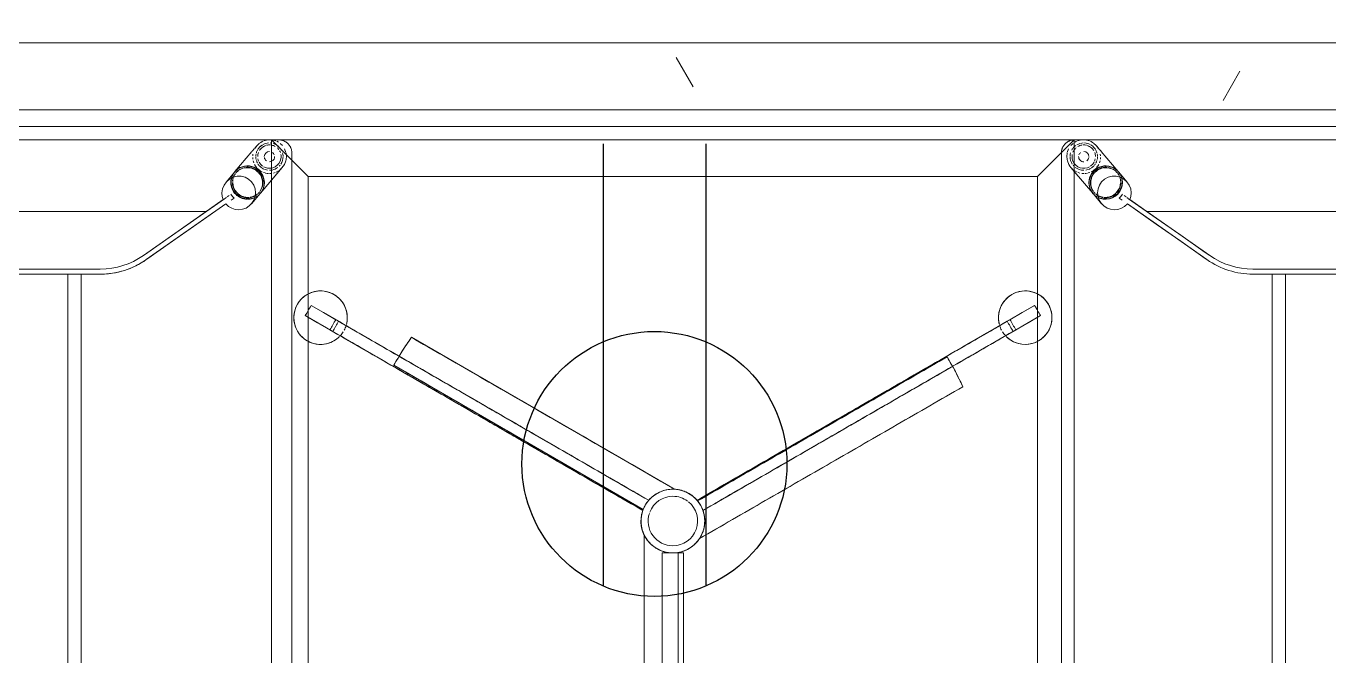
# Model space of a CAD drawing. Header units: inches. Extents: x -2349 to 1043, y -456 to 2193.
# Drawn here: x 674.63 to 723.31, y -72.46 to -48.91 of the extents above; entities that cross this region are included whole.
import ezdxf

# ---------------------------------------------------------------- set-up
doc = ezdxf.new("R2010")
doc.units = ezdxf.units.IN
doc.header["$MEASUREMENT"] = 0
for name, color, linetype, lineweight in [('A-ANNO-NOTE', 131, 'Continuous', 30), ('A-WALL', 113, 'Continuous', 13), ('A-WALL-PATT', 111, 'Continuous', 13), ('I-FURN', 30, 'Continuous', 9), ('I-WALL', 2, 'Continuous', 13)]:
    doc.layers.add(name, color=color, linetype=linetype, lineweight=lineweight)
pattern_1 = [(0, (0, 0), (30.72, 7.68), [1.267, -21.773, 1.267, -21.773, -122.88]), (0, (0, 0), (30.72, 7.68), [-46.08, 1.267, -44.813, 1.267, -21.773, -53.76]), (0, (0, 0), (30.72, 7.68), [-115.2, 1.267, -14.093, 1.267, -37.133]), (120, (11.52, 3.84), (-22.011075, 22.7643), [1.267, -21.773, 1.267, -21.773, -122.88]), (120, (11.52, 3.84), (-22.011075, 22.7643), [-46.08, 1.267, -44.813, 1.267, -21.773, -53.76]), (120, (11.52, 3.84), (-22.011075, 22.7643), [-115.2, 1.267, -14.093, 1.267, -37.133]), (240, (15.36, 19.2), (-8.708925, -30.4443), [1.267, -21.773, 1.267, -21.773, -122.88]), (240, (15.36, 19.2), (-8.708925, -30.4443), [-46.08, 1.267, -44.813, 1.267, -21.773, -53.76]), (240, (15.36, 19.2), (-8.708925, -30.4443), [-115.2, 1.267, -14.093, 1.267, -37.133])]

# ---------------------------------------------------------------- blocks, each defined once
blk = doc.blocks.new('HighTower_Tombolo_2SeatSofa - HT3620-V63-7TH FLOOR POWER _ SIGNAL')
at = {"layer": 'I-FURN'}
for p, q in [((-26, 4.748), (-26, -13.252)), ((-23.317, 4.81), (-23.317, -10.552)), ((-23.317, -10.552), (-23.317, 4.81)), ((-21.166, 4.81), (-21.166, -6.592)), ((-21.166, -6.592), (-21.166, 4.81)), ((-20.978, -6.592), (-20.978, 4.81)), ((-20.978, -5.379), (-20.978, 3.875)), ((-20.978, -5.879), (-20.978, -5.379)), ((-20.978, -5.879), (-20.978, -5.379)), ((-20.978, -5.379), (-20.978, -5.879)), ((-20.978, -5.379), (-0.5, -5.379)), ((-20.978, -5.379), (-0.5, -5.379)), ((-20.978, -6.592), (-20.978, -5.879)), ((-0.5, -5.879), (-20.978, -5.879)), ((-20.978, -5.879), (-0.5, -5.879)), ((-23.317, -10.552), (-21.674, -8.205)), ((-21.674, -8.205), (-21.791, -8.372)), ((-23.603, -11.286), (-21.521, -8.313)), ((-21.562, -8.372), (-21.521, -8.313)), ((-23.073, -10.203), (-23.798, -11.238)), ((-23.603, -11.286), (-22.845, -10.203)), ((-23.317, -10.552), (-23.763, -11.188)), ((-23.763, -11.188), (-23.798, -11.238)), ((-24.812, -11.626), (-25.559, -12.259)), ((-24.418, -11.292), (-24.798, -11.615)), ((-24.762, -11.658), (-24.775, -11.67)), ((-23.863, -11.331), (-23.916, -11.406)), ((-23.863, -11.331), (-23.915, -11.406)), ((-23.806, -11.249), (-23.847, -11.308)), ((-23.806, -11.25), (-23.847, -11.308)), ((-23.816, -11.591), (-23.741, -11.484)), ((-23.816, -11.591), (-23.741, -11.484)), ((-25.944, -12.668), (-25.889, -12.568)), ((-25.874, -12.547), (-25.788, -12.453)), ((-25.788, -12.453), (-25.773, -12.441)), ((-25.681, -12.362), (-25.773, -12.441)), ((-25.771, -12.439), (-25.682, -12.376)), ((-25.569, -12.267), (-25.676, -12.358)), ((-25.459, -12.296), (-25.394, -12.289)), ((-25.336, -12.289), (-25.279, -12.294)), ((-25.219, -12.304), (-25.135, -12.33)), ((-25.076, -12.356), (-25.018, -12.39)), ((-25.008, -12.396), (-24.951, -12.44)), ((-24.925, -12.465), (-24.852, -12.551)), ((-24.85, -12.552), (-24.799, -12.641)), ((-24.816, -13.267), (-24.004, -12.58)), ((-24.041, -12.536), (-24.027, -12.525)), ((-23.991, -12.568), (-23.61, -12.246)), ((-25.996, -13.003), (-25.996, -12.851)), ((-25.989, -12.808), (-25.959, -12.703)), ((-25.959, -13.149), (-25.989, -13.046)), ((-24.78, -12.685), (-24.759, -12.749)), ((-24.757, -13.059), (-24.777, -13.124)), ((-24.739, -12.915), (-24.743, -12.984)), ((-26, -13.252), (-26, -13.272)), ((-25.907, -13.254), (-25.944, -13.185)), ((-25.788, -13.395), (-25.866, -13.313)), ((-25.528, -13.529), (-25.663, -13.479)), ((-25.37, -13.546), (-25.5, -13.535)), ((-25.275, -13.538), (-25.37, -13.546)), ((-24.966, -13.394), (-25.01, -13.429)), ((-24.966, -13.394), (-24.816, -13.267)), ((-24.951, -13.382), (-24.966, -13.394)), ((-24.889, -13.318), (-24.951, -13.382)), ((-24.793, -13.163), (-24.841, -13.252)), ((-25.5, -13.752), (-0.5, -13.752))]:
    blk.add_line(p, q, dxfattribs=at)
at = {"layer": 'I-FURN', "flags": 128}
for points in [[(-21.791, -8.372), (-22.434, -9.29), (-23.073, -10.203)], [(-22.845, -10.203), (-22.205, -9.29), (-21.562, -8.372)], [(-24.014, -11.14), (-24.165, -11.161), (-24.307, -11.217), (-24.432, -11.305), (-24.533, -11.42), (-24.604, -11.555), (-24.64, -11.703), (-24.64, -11.855), (-24.604, -12.001), (-24.533, -12.134), (-24.432, -12.246), (-24.307, -12.331), (-24.165, -12.382), (-24.014, -12.398)], [(-23.763, -11.188), (-23.886, -11.151), (-24.014, -11.14)], [(-24.014, -12.398), (-23.876, -12.381), (-23.744, -12.334), (-23.626, -12.259), (-23.526, -12.161), (-23.45, -12.043), (-23.402, -11.912), (-23.383, -11.775), (-23.396, -11.637), (-23.438, -11.505), (-23.508, -11.386), (-23.603, -11.286)], [(-23.962, -11.472), (-23.886, -11.529), (-23.82, -11.597)], [(-24.754, -12.771), (-24.743, -12.832), (-24.74, -12.876)], [(-26, -13.272), (-25.998, -13.292), (-25.996, -13.312), (-25.994, -13.332), (-25.99, -13.352), (-25.986, -13.371), (-25.981, -13.391), (-25.975, -13.41), (-25.968, -13.429), (-25.961, -13.447), (-25.952, -13.465), (-25.943, -13.483), (-25.934, -13.501), (-25.924, -13.518), (-25.913, -13.535), (-25.901, -13.551), (-25.889, -13.567), (-25.876, -13.582), (-25.862, -13.597), (-25.848, -13.611), (-25.834, -13.625), (-25.819, -13.638), (-25.803, -13.65), (-25.787, -13.662), (-25.77, -13.673), (-25.753, -13.684), (-25.736, -13.693), (-25.718, -13.702), (-25.7, -13.711), (-25.681, -13.718), (-25.662, -13.725), (-25.643, -13.731), (-25.624, -13.737), (-25.605, -13.741), (-25.585, -13.745), (-25.565, -13.748), (-25.545, -13.75), (-25.525, -13.752), (-25.505, -13.752), (-25.5, -13.752)], [(-25.013, -13.431), (-25.076, -13.47), (-25.219, -13.526), (-25.268, -13.537)]]:
    blk.add_lwpolyline(points, dxfattribs=at)
at = {"layer": 'I-FURN'}
for centre, radius, start, end in [((-23.978, -6.592), 2.812, 325, 0), ((-23.978, -6.592), 2.812, 325, 360), ((-23.978, -6.592), 3, 325, 360), ((-23.978, -6.592), 3, 325, 360), ((-25.37, -12.914), 0.511, 128.6473, 149.2594), ((-25.37, -12.914), 0.511, 128.6473, 149.2594), ((-25.37, -12.914), 0.437, 139.1346, 150), ((-25.37, -12.914), 0.437, 121.2766, 138.58), ((-25.37, -12.914), 0.511, 114.6262, 128.1211), ((-25.37, -12.914), 0.511, 114.6262, 128.1211), ((-25.37, -12.914), 0.511, 106.2446, 113.661), ((-25.37, -12.914), 0.511, 106.2446, 113.661), ((-25.37, -12.914), 0.437, 90, 110.7015), ((-25.37, -12.914), 0.511, 90, 102.2827), ((-25.37, -12.914), 0.511, 90, 102.2827), ((-25.37, -12.914), 0.511, 78.2162, 88.3128), ((-25.37, -12.914), 0.511, 78.2162, 88.3128), ((-25.37, -12.914), 0.437, 67.4193, 78.8401), ((-25.37, -12.914), 0.511, 62.3118, 73.4372), ((-25.37, -12.914), 0.511, 62.3118, 73.4372), ((-25.37, -12.914), 0.437, 35.7087, 61.5568), ((-25.37, -12.914), 0.511, 46.662, 58.581), ((-25.37, -12.914), 0.511, 46.662, 58.581), ((-25.37, -12.914), 0.511, 34.5235, 45), ((-25.37, -12.914), 0.511, 34.5235, 45), ((-25.37, -12.914), 0.511, 21.5585, 32.1803), ((-25.37, -12.914), 0.511, 21.5585, 32.1803), ((-25.37, -12.914), 0.511, 152.2465, 176.3679), ((-25.37, -12.914), 0.511, 152.2465, 176.3679), ((-25.37, -12.914), 0.511, 182.6641, 194.2979), ((-25.37, -12.914), 0.511, 182.6641, 194.2979), ((-25.37, -12.914), 0.511, 196.0727, 209.745), ((-25.37, -12.914), 0.511, 196.0727, 209.745), ((-25.37, -12.914), 0.437, 165.702, 184.5488), ((-25.37, -12.914), 0.437, 188.9324, 210), ((-25.37, -12.914), 0.437, 150, 160.5537), ((-25.37, -12.914), 0.193, 90, 179.504), ((-25.37, -12.914), 0.193, 90, 179.504), ((-25.37, -12.914), 0.193, 217.8855, 248.3404), ((-25.37, -12.914), 0.193, 217.8855, 248.3404), ((-25.37, -12.914), 0.193, 270, 0), ((-25.37, -12.914), 0.193, 270, 0), ((-25.37, -12.914), 0.193, 36.5863, 80.7202), ((-25.37, -12.914), 0.193, 36.5863, 80.7202), ((-25.37, -12.914), 0.437, 292.9089, 30), ((-25.37, -12.914), 0.511, 321.7483, 0), ((-25.37, -12.914), 0.511, 321.7483, 0), ((-25.37, -12.914), 0.511, 8.099, 18.1111), ((-25.37, -12.914), 0.511, 8.099, 18.1111), ((-25.37, -12.914), 0.511, 214.981, 222.1316), ((-25.37, -12.914), 0.511, 214.981, 222.1316), ((-25.37, -12.914), 0.511, 225, 230.6108), ((-25.37, -12.914), 0.511, 225, 230.6108), ((-25.37, -12.914), 0.437, 221.42, 234.3222), ((-25.37, -12.914), 0.511, 233.0314, 241.7672), ((-25.37, -12.914), 0.511, 233.0314, 241.7672), ((-25.37, -12.914), 0.437, 239.3906, 247.0911), ((-25.37, -12.914), 0.511, 253.7554, 266.029), ((-25.37, -12.914), 0.511, 253.7554, 266.029), ((-25.37, -12.914), 0.437, 260.1687, 270), ((-25.37, -12.914), 0.511, 270, 303.1414), ((-25.37, -12.914), 0.511, 270, 303.1414), ((-25.37, -12.914), 0.437, 270, 279.8313), ((-25.37, -12.914), 0.437, 281.2053, 292.9089), ((-25.37, -12.914), 0.511, 308.7494, 315), ((-25.37, -12.914), 0.511, 308.7494, 315)]:
    blk.add_arc(centre, radius, start, end, dxfattribs=at)
for centre, major_axis, start_param, end_param in [((-24.408, -12.103), (-0.404, 0.477), 0.090235, 2.44643), ((-24.394, -12.092), (-0.404, 0.477), 0.090235, 2.44643), ((-24.408, -12.103), (-0.404, 0.477), 0, 0.090235), ((-24.394, -12.092), (-0.367, 0.433), 0, 0.207906), ((-24.394, -12.092), (-0.404, 0.477), 0, 0.090235), ((-24.408, -12.103), (-0.367, 0.433), 0, 0.090235), ((-24.408, -12.103), (-0.404, 0.477), 6.091394, 6.257788), ((-24.394, -12.092), (-0.404, 0.477), 6.096499, 6.256052), ((-24.408, -12.103), (-0.367, 0.433), 6.113818, 6.211479), ((-24.394, -12.092), (-0.367, 0.433), 6.119663, 6.223064), ((-24.408, -12.103), (-0.404, 0.477), 5.690751, 6.026227), ((-24.408, -12.103), (-0.367, 0.433), 5.974583, 6.075406), ((-24.394, -12.092), (-0.367, 0.433), 6.000775, 6.087056), ((-24.394, -12.092), (-0.404, 0.477), 5.719363, 6.034483), ((-24.394, -12.092), (-0.367, 0.433), 5.675654, 5.918363), ((-24.408, -12.103), (-0.367, 0.433), 5.641549, 5.828369), ((-24.394, -12.092), (-0.404, 0.477), 5.588023, 5.700731), ((-24.408, -12.103), (-0.404, 0.477), 5.588023, 5.670686), ((-24.408, -12.103), (-0.404, 0.477), 3.833549, 5.588023), ((-24.394, -12.092), (-0.404, 0.477), 4.051019, 5.588023), ((-24.394, -12.092), (-0.367, 0.433), 4.869388, 5.588023), ((-24.408, -12.103), (-0.367, 0.433), 4.802624, 5.560779), ((-24.408, -12.103), (-0.367, 0.433), 0.773658, 1.014484), ((-24.394, -12.092), (-0.367, 0.433), 0.264324, 1.010535), ((-24.408, -12.103), (-0.367, 0.433), 0.517918, 0.687167), ((-24.408, -12.103), (-0.367, 0.433), 0.270242, 0.434154), ((-24.408, -12.103), (-0.367, 0.433), 0.090235, 0.222842), ((-24.408, -12.103), (-0.367, 0.433), 4.039949, 4.799428), ((-24.394, -12.092), (-0.367, 0.433), 3.880006, 4.742771), ((-24.408, -12.103), (-0.367, 0.433), 3.919401, 4.017226), ((-24.394, -12.092), (-0.404, 0.477), 3.797749, 4.017226), ((-24.408, -12.103), (-0.367, 0.433), 1.035683, 1.233484), ((-24.394, -12.092), (-0.367, 0.433), 1.042109, 1.230969), ((-24.408, -12.103), (-0.367, 0.433), 1.256514, 1.653191), ((-24.394, -12.092), (-0.367, 0.433), 1.26527, 1.644591), ((-24.408, -12.103), (-0.367, 0.433), 1.67822, 1.875352), ((-24.394, -12.092), (-0.367, 0.433), 1.681159, 1.869986), ((-24.408, -12.103), (-0.367, 0.433), 1.902386, 2.098027), ((-24.394, -12.092), (-0.367, 0.433), 1.908875, 2.095558), ((-24.408, -12.103), (-0.367, 0.433), 2.123016, 2.318999), ((-24.394, -12.092), (-0.367, 0.433), 2.131505, 2.31868), ((-24.394, -12.092), (-0.367, 0.433), 2.34576, 2.44643), ((-24.408, -12.103), (-0.367, 0.433), 2.44643, 3.062685), ((-24.408, -12.103), (-0.404, 0.477), 2.44643, 3.141593), ((-24.394, -12.092), (-0.367, 0.433), 2.44643, 3.061988), ((-24.394, -12.092), (-0.404, 0.477), 2.44643, 3.231828), ((-24.408, -12.103), (-0.367, 0.433), 3.141593, 3.231828), ((-24.394, -12.092), (-0.367, 0.433), 3.141593, 3.231828), ((-24.408, -12.103), (-0.404, 0.477), 3.141593, 3.231828), ((-24.408, -12.103), (-0.367, 0.433), 3.313079, 3.593879), ((-24.394, -12.092), (-0.367, 0.433), 3.308113, 3.557259), ((-24.394, -12.092), (-0.404, 0.477), 3.231828, 3.31821), ((-24.408, -12.103), (-0.404, 0.477), 3.377346, 3.468571), ((-24.394, -12.092), (-0.404, 0.477), 3.37177, 3.467777), ((-24.408, -12.103), (-0.367, 0.433), 3.616405, 3.864506), ((-24.394, -12.092), (-0.367, 0.433), 3.577245, 3.827682), ((-24.408, -12.103), (-0.404, 0.477), 3.559542, 3.798281), ((-24.394, -12.092), (-0.404, 0.477), 3.523956, 3.764818), ((-24.408, -12.103), (-0.367, 0.433), 2.337824, 2.44643)]:
    blk.add_ellipse(centre, major_axis=major_axis, ratio=0.984702, start_param=start_param, end_param=end_param, dxfattribs=at)
blk = doc.blocks.new('HighTower_Tombolo_2SeatSofa - HT3620-V64-7TH FLOOR POWER _ SIGNAL')
at = {"layer": 'I-FURN'}
for p, q in [((-0.5, 13.752), (-25.5, 13.752)), ((-26, 13.252), (-26, 12.987)), ((-25.989, 13.046), (-25.959, 13.149)), ((-25.944, 13.185), (-25.907, 13.254)), ((-25.866, 13.313), (-25.788, 13.395)), ((-25.663, 13.479), (-25.528, 13.529)), ((-25.5, 13.535), (-25.37, 13.546)), ((-25.37, 13.546), (-25.275, 13.538)), ((-25.268, 13.537), (-25.219, 13.526)), ((-25.01, 13.429), (-24.951, 13.382)), ((-24.485, 12.987), (-24.966, 13.394)), ((-24.951, 13.382), (-24.889, 13.318)), ((-24.841, 13.252), (-24.793, 13.163)), ((-26, 12.987), (-26, -4.748)), ((-25.996, 12.851), (-25.997, 12.988)), ((-25.959, 12.703), (-25.989, 12.808)), ((-25.889, 12.568), (-25.944, 12.668)), ((-24.759, 12.749), (-24.78, 12.685)), ((-24.777, 13.124), (-24.757, 13.059)), ((-24.743, 12.832), (-24.754, 12.771)), ((-24.743, 12.984), (-24.739, 12.915)), ((-24.74, 12.876), (-24.743, 12.832)), ((-24.004, 12.58), (-24.485, 12.987)), ((-25.788, 12.453), (-25.874, 12.547)), ((-25.773, 12.441), (-25.788, 12.453)), ((-25.773, 12.441), (-25.681, 12.362)), ((-25.682, 12.376), (-25.771, 12.439)), ((-25.676, 12.358), (-25.569, 12.267)), ((-25.559, 12.259), (-24.812, 11.626)), ((-25.394, 12.289), (-25.459, 12.296)), ((-25.279, 12.294), (-25.336, 12.289)), ((-25.135, 12.33), (-25.219, 12.304)), ((-25.018, 12.39), (-25.076, 12.356)), ((-24.951, 12.44), (-25.008, 12.396)), ((-24.852, 12.551), (-24.925, 12.465)), ((-24.799, 12.641), (-24.85, 12.552)), ((-24.027, 12.525), (-24.041, 12.536)), ((-23.61, 12.246), (-23.991, 12.568)), ((-24.798, 11.615), (-24.418, 11.292)), ((-24.775, 11.67), (-24.762, 11.658)), ((-23.916, 11.406), (-23.863, 11.331)), ((-23.915, 11.406), (-23.863, 11.331)), ((-23.847, 11.308), (-23.806, 11.249)), ((-23.847, 11.308), (-23.806, 11.25)), ((-23.741, 11.484), (-23.816, 11.591)), ((-23.741, 11.484), (-23.816, 11.591)), ((-23.798, 11.238), (-23.763, 11.188)), ((-23.798, 11.238), (-23.073, 10.203)), ((-21.521, 8.313), (-23.603, 11.286)), ((-22.845, 10.203), (-23.603, 11.286)), ((-23.763, 11.188), (-23.317, 10.552)), ((-23.317, 10.552), (-23.317, -4.81)), ((-21.674, 8.205), (-23.317, 10.552)), ((-23.317, -4.81), (-23.317, 10.552)), ((-21.791, 8.372), (-21.674, 8.205)), ((-21.521, 8.313), (-21.562, 8.372)), ((-21.166, -4.81), (-21.166, 6.592)), ((-21.166, 6.592), (-21.166, -4.81)), ((-20.978, -4.81), (-20.978, 6.592)), ((-20.978, 5.879), (-20.978, 6.592)), ((-20.978, 5.379), (-20.978, 5.879)), ((-20.978, 5.879), (-20.978, 5.379)), ((-20.978, 5.379), (-20.978, 5.879)), ((-20.978, 5.879), (-0.5, 5.879)), ((-0.5, 5.879), (-20.978, 5.879)), ((-20.978, -3.875), (-20.978, 5.379)), ((-0.5, 5.379), (-20.978, 5.379)), ((-0.5, 5.379), (-20.978, 5.379))]:
    blk.add_line(p, q, dxfattribs=at)
at = {"layer": 'I-FURN', "flags": 128}
for points in [[(-25.5, 13.752), (-25.52, 13.752), (-25.54, 13.751), (-25.56, 13.749), (-25.58, 13.746), (-25.599, 13.742), (-25.619, 13.738), (-25.638, 13.733), (-25.657, 13.727), (-25.676, 13.72), (-25.695, 13.713), (-25.713, 13.705), (-25.731, 13.696), (-25.748, 13.686), (-25.766, 13.676), (-25.782, 13.665), (-25.799, 13.653), (-25.814, 13.641), (-25.83, 13.628), (-25.844, 13.615), (-25.859, 13.601), (-25.872, 13.586), (-25.885, 13.571), (-25.898, 13.555), (-25.91, 13.539), (-25.921, 13.523), (-25.931, 13.506), (-25.941, 13.488), (-25.95, 13.47), (-25.958, 13.452), (-25.966, 13.434), (-25.973, 13.415), (-25.979, 13.396), (-25.984, 13.376), (-25.989, 13.357), (-25.993, 13.337), (-25.996, 13.318), (-25.998, 13.298), (-25.999, 13.278), (-26, 13.258), (-26, 13.252)], [(-25.219, 13.526), (-25.076, 13.47), (-25.013, 13.431)], [(-24.014, 12.398), (-24.165, 12.382), (-24.307, 12.331), (-24.432, 12.246), (-24.533, 12.134), (-24.604, 12.001), (-24.64, 11.855), (-24.64, 11.703), (-24.604, 11.555), (-24.533, 11.42), (-24.432, 11.305), (-24.307, 11.217), (-24.165, 11.161), (-24.014, 11.14)], [(-23.603, 11.286), (-23.508, 11.386), (-23.438, 11.505), (-23.396, 11.637), (-23.383, 11.775), (-23.402, 11.912), (-23.45, 12.043), (-23.526, 12.161), (-23.626, 12.259), (-23.744, 12.334), (-23.876, 12.381), (-24.014, 12.398)], [(-23.82, 11.597), (-23.886, 11.529), (-23.962, 11.472)], [(-24.014, 11.14), (-23.886, 11.151), (-23.763, 11.188)], [(-23.073, 10.203), (-22.434, 9.29), (-21.791, 8.372)], [(-21.562, 8.372), (-22.205, 9.29), (-22.845, 10.203)]]:
    blk.add_lwpolyline(points, dxfattribs=at)
at = {"layer": 'I-FURN'}
for centre, radius, start, end in [((-25.37, 12.914), 0.511, 150.255, 163.9273), ((-25.37, 12.914), 0.511, 150.255, 163.9273), ((-25.37, 12.914), 0.511, 137.8684, 145.019), ((-25.37, 12.914), 0.511, 137.8684, 145.019), ((-25.37, 12.914), 0.511, 129.3892, 135), ((-25.37, 12.914), 0.511, 129.3892, 135), ((-25.37, 12.914), 0.437, 125.6778, 138.58), ((-25.37, 12.914), 0.511, 118.2328, 126.9686), ((-25.37, 12.914), 0.511, 118.2328, 126.9686), ((-25.37, 12.914), 0.437, 110.7015, 120.6094), ((-25.37, 12.914), 0.511, 93.971, 106.2446), ((-25.37, 12.914), 0.511, 93.971, 106.2446), ((-25.37, 12.914), 0.437, 90, 99.8313), ((-25.37, 12.914), 0.511, 56.8586, 90), ((-25.37, 12.914), 0.511, 56.8586, 90), ((-25.37, 12.914), 0.437, 80.1687, 90), ((-25.37, 12.914), 0.437, 30, 78.7947), ((-25.37, 12.914), 0.511, 45, 51.2506), ((-25.37, 12.914), 0.511, 45, 51.2506), ((-25.37, 12.914), 0.511, 11.2659, 38.2517), ((-25.37, 12.914), 0.511, 11.2659, 38.2517), ((-25.37, 12.914), 0.511, 170.8457, 177.3359), ((-25.37, 12.914), 0.511, 170.8457, 177.3359), ((-25.37, 12.914), 0.511, 183.6321, 207.7535), ((-25.37, 12.914), 0.511, 183.6321, 207.7535), ((-25.37, 12.914), 0.437, 175.4512, 194.298), ((-25.37, 12.914), 0.437, 150, 169.897), ((-25.37, 12.914), 0.437, 199.4463, 220.8654), ((-25.37, 12.914), 0.193, 180.496, 270), ((-25.37, 12.914), 0.193, 180.496, 270), ((-25.37, 12.914), 0.193, 111.6596, 142.1145), ((-25.37, 12.914), 0.193, 111.6596, 142.1145), ((-25.37, 12.914), 0.193, 34.3128, 90), ((-25.37, 12.914), 0.193, 34.3128, 90), ((-25.37, 12.914), 0.193, 279.2798, 323.4137), ((-25.37, 12.914), 0.193, 279.2798, 323.4137), ((-25.37, 12.914), 0.193, 0, 29.055), ((-25.37, 12.914), 0.193, 0, 29.055), ((-25.37, 12.914), 0.437, 298.4432, 324.2913), ((-25.37, 12.914), 0.437, 12.3338, 30), ((-25.37, 12.914), 0.437, 330, 10.103), ((-25.37, 12.914), 0.511, 327.8197, 338.4415), ((-25.37, 12.914), 0.511, 327.8197, 338.4415), ((-25.37, 12.914), 0.511, 341.8889, 351.901), ((-25.37, 12.914), 0.511, 341.8889, 351.901), ((-25.37, 12.914), 0.511, 0, 9.1543), ((-25.37, 12.914), 0.511, 0, 9.1543), ((-25.37, 12.914), 0.511, 210.7406, 225), ((-25.37, 12.914), 0.511, 210.7406, 231.3527), ((-25.37, 12.914), 0.511, 225, 231.3527), ((-25.37, 12.914), 0.437, 221.42, 238.7234), ((-25.37, 12.914), 0.511, 231.8789, 245.3738), ((-25.37, 12.914), 0.511, 231.8789, 245.3738), ((-25.37, 12.914), 0.511, 246.339, 253.7554), ((-25.37, 12.914), 0.511, 246.339, 253.7554), ((-25.37, 12.914), 0.437, 249.2985, 270), ((-25.37, 12.914), 0.511, 257.7173, 270), ((-25.37, 12.914), 0.511, 257.7173, 270), ((-25.37, 12.914), 0.511, 271.6872, 281.7838), ((-25.37, 12.914), 0.511, 271.6872, 281.7838), ((-25.37, 12.914), 0.437, 281.1599, 292.5807), ((-25.37, 12.914), 0.511, 286.5628, 297.6882), ((-25.37, 12.914), 0.511, 286.5628, 297.6882), ((-25.37, 12.914), 0.511, 301.419, 313.338), ((-25.37, 12.914), 0.511, 301.419, 313.338), ((-25.37, 12.914), 0.511, 315, 325.4765), ((-25.37, 12.914), 0.511, 315, 325.4765), ((-23.978, 6.592), 3, 360, 35), ((-23.978, 6.592), 3, 23.3333, 35), ((-23.978, 6.592), 2.813, 360, 35), ((-23.978, 6.592), 2.813, 0, 35), ((-23.978, 6.592), 3, 360, 23.3333)]:
    blk.add_arc(centre, radius, start, end, dxfattribs=at)
for centre, major_axis, start_param, end_param in [((-24.408, 12.103), (0.404, 0.477), 0.695163, 3.051357), ((-24.394, 12.092), (0.404, 0.477), 0.695163, 3.051357), ((-24.408, 12.103), (0.367, 0.433), 0.822593, 1.018577), ((-24.408, 12.103), (0.367, 0.433), 0.695163, 0.803769), ((-24.408, 12.103), (0.367, 0.433), 0.078907, 0.695163), ((-24.408, 12.103), (0.404, 0.477), 0, 0.695163), ((-24.394, 12.092), (0.404, 0.477), 6.19295, 6.978348), ((-24.408, 12.103), (0.367, 0.433), 2.127109, 2.367935), ((-24.408, 12.103), (0.367, 0.433), 1.908109, 2.10591), ((-24.394, 12.092), (0.367, 0.433), 1.910624, 2.099484), ((-24.408, 12.103), (0.367, 0.433), 1.488402, 1.885079), ((-24.394, 12.092), (0.367, 0.433), 1.497001, 1.876323), ((-24.408, 12.103), (0.367, 0.433), 1.266241, 1.463373), ((-24.394, 12.092), (0.367, 0.433), 1.271607, 1.460434), ((-24.408, 12.103), (0.367, 0.433), 1.043566, 1.239207), ((-24.394, 12.092), (0.367, 0.433), 1.046035, 1.232717), ((-24.394, 12.092), (0.367, 0.433), 0.822913, 1.010088), ((-24.394, 12.092), (0.367, 0.433), 0.695163, 0.795833), ((-24.394, 12.092), (0.367, 0.433), 0.079605, 0.695163), ((-24.408, 12.103), (0.367, 0.433), 6.19295, 6.283185), ((-24.394, 12.092), (0.367, 0.433), 6.19295, 6.283185), ((-24.408, 12.103), (0.404, 0.477), 6.19295, 6.283185), ((-24.408, 12.103), (0.404, 0.477), 4.622154, 5.591229), ((-24.408, 12.103), (0.367, 0.433), 5.830899, 6.111699), ((-24.394, 12.092), (0.367, 0.433), 5.867519, 6.116665), ((-24.394, 12.092), (0.404, 0.477), 6.106568, 6.19295), ((-24.408, 12.103), (0.404, 0.477), 5.956207, 6.047432), ((-24.394, 12.092), (0.404, 0.477), 5.957001, 6.053008), ((-24.408, 12.103), (0.367, 0.433), 5.560272, 5.808373), ((-24.394, 12.092), (0.367, 0.433), 5.597096, 5.847533), ((-24.408, 12.103), (0.404, 0.477), 5.626497, 5.865236), ((-24.394, 12.092), (0.404, 0.477), 5.65996, 5.900821), ((-24.394, 12.092), (0.404, 0.477), 5.407552, 5.627029), ((-24.408, 12.103), (0.367, 0.433), 2.454425, 2.623674), ((-24.394, 12.092), (0.367, 0.433), 2.265959, 2.877269), ((-24.394, 12.092), (0.367, 0.433), 2.131058, 2.265959), ((-24.408, 12.103), (0.367, 0.433), 2.707438, 2.871351), ((-24.408, 12.103), (0.367, 0.433), 2.918751, 3.051357), ((-24.394, 12.092), (0.367, 0.433), 2.933686, 3.051357), ((-24.408, 12.103), (0.367, 0.433), 3.051357, 3.141593), ((-24.394, 12.092), (0.367, 0.433), 3.051357, 3.141593), ((-24.408, 12.103), (0.367, 0.433), 3.863999, 4.622154), ((-24.408, 12.103), (0.367, 0.433), 4.62535, 5.384829), ((-24.394, 12.092), (0.367, 0.433), 4.682007, 5.544772), ((-24.394, 12.092), (0.404, 0.477), 4.622154, 5.373759), ((-24.408, 12.103), (0.367, 0.433), 5.407552, 5.505377), ((-24.408, 12.103), (0.404, 0.477), 3.051357, 3.141593), ((-24.394, 12.092), (0.404, 0.477), 3.051357, 3.141593), ((-24.408, 12.103), (0.404, 0.477), 3.16699, 3.333384), ((-24.394, 12.092), (0.404, 0.477), 3.168726, 3.328279), ((-24.408, 12.103), (0.367, 0.433), 3.213299, 3.31096), ((-24.394, 12.092), (0.367, 0.433), 3.201714, 3.305115), ((-24.408, 12.103), (0.367, 0.433), 3.349372, 3.450195), ((-24.408, 12.103), (0.404, 0.477), 3.398551, 3.734027), ((-24.394, 12.092), (0.367, 0.433), 3.337721, 3.424003), ((-24.394, 12.092), (0.404, 0.477), 3.390295, 3.705415), ((-24.394, 12.092), (0.367, 0.433), 3.506415, 3.749124), ((-24.408, 12.103), (0.367, 0.433), 3.596409, 3.783229), ((-24.394, 12.092), (0.404, 0.477), 3.724046, 3.836755), ((-24.408, 12.103), (0.404, 0.477), 3.754092, 3.836755), ((-24.408, 12.103), (0.404, 0.477), 3.836755, 4.622154), ((-24.394, 12.092), (0.404, 0.477), 3.836755, 4.622154), ((-24.394, 12.092), (0.367, 0.433), 3.836755, 4.55539)]:
    blk.add_ellipse(centre, major_axis=major_axis, ratio=0.984702, start_param=start_param, end_param=end_param, dxfattribs=at)
blk = doc.blocks.new('HighTower_Spinal_MultiPurpose_Rectangle_SM - HighTower_Spinal_MultiPurpose_Rectangle_SM-V65-7TH FLOOR POWER _ SIGNAL')
at = {"layer": 'I-FURN'}
for p, q in [((29.439, 11.277), (-18.561, 11.277)), ((29.439, 11.277), (-18.561, 11.277)), ((28.066, 9.903), (29.439, 11.277)), ((29.439, -18.723), (29.439, 11.277)), ((29.439, -18.723), (29.439, 11.277)), ((-17.187, 9.903), (28.066, 9.903)), ((22.868, 10.013), (22.276, 8.988)), ((22.992, 9.353), (23.247, 9.794)), ((28.066, 9.903), (28.066, -17.349)), ((22.655, 8.769), (22.98, 9.333)), ((15.615, -2.61), (21.015, 6.702)), ((22.056, 6.047), (16.42, -3.723)), ((3.295, -2.656), (14.656, -2.656)), ((14.656, -2.656), (14.66, -2.654)), ((15.615, -2.611), (15.615, -2.61)), ((7.623, -3.328), (13.999, -3.328)), ((13.999, -3.328), (7.623, -3.328)), ((13.999, -3.328), (13.999, -3.92)), ((13.999, -3.92), (13.999, -3.328)), ((16.42, -3.723), (16.378, -3.795)), ((16.378, -3.796), (16.399, -3.759)), ((16.378, -3.795), (16.378, -3.796)), ((16.399, -3.759), (16.42, -3.723)), ((13.999, -4.117), (-3.12, -4.117)), ((13.999, -4.117), (-3.12, -4.117)), ((14.015, -3.92), (3.249, -3.912)), ((13.999, -3.92), (13.999, -4.117)), ((13.999, -4.117), (13.999, -3.92)), ((14.533, -4.714), (14.536, -4.716)), ((20.21, -14.558), (14.533, -4.714)), ((15.94, -4.647), (15.94, -4.647)), ((15.94, -4.647), (21.324, -13.969)), ((22.276, -16.434), (22.868, -17.459)), ((23.247, -17.24), (22.655, -16.215)), ((28.066, -17.349), (-17.187, -17.349)), ((29.439, -18.723), (28.066, -17.349)), ((-18.561, -18.723), (29.439, -18.723)), ((-18.561, -18.723), (29.439, -18.723))]:
    blk.add_line(p, q, dxfattribs=at)
at = {"layer": 'I-FURN', "flags": 128}
for points in [[(22.335, 9.091), (22.601, 9.552), (22.868, 10.013)], [(23.247, 9.794), (22.98, 9.333), (22.714, 8.872)], [(22.868, -17.459), (22.601, -16.997), (22.335, -16.536)], [(22.714, -16.318), (22.98, -16.779), (23.247, -17.24)]]:
    blk.add_lwpolyline(points, dxfattribs=at)
at = {"layer": 'I-FURN'}
for centre, radius, start, end in [((22.791, 9.442), 1, 30, 210), ((22.791, 9.442), 1, 30, 150), ((22.791, 9.442), 1, 150, 165), ((22.791, 9.442), 1, 255, 30), ((15.189, -3.723), 15.736, 60.0027, 60.7949), ((15.189, -3.723), 15.736, 59.2019, 60.7949), ((15.189, -3.723), 15.736, 59.2019, 59.9984), ((22.791, 9.442), 1, 315, 30), ((22.791, 9.442), 1, 165, 180), ((22.791, 9.442), 1, 180, 210), ((22.791, 9.442), 1, 210, 225), ((22.791, 9.442), 1, 210, 225), ((15.189, -3.723), 14.553, 60.039, 60.8596), ((15.189, -3.723), 14.671, 59.144, 60.8526), ((15.189, -3.723), 14.553, 59.137, 59.9635), ((22.791, 9.442), 1, 227.3218, 237.8214), ((22.791, 9.442), 1, 227.3218, 237.8214), ((22.791, 9.442), 1, 242.1778, 252.6774), ((22.791, 9.442), 1, 242.1778, 252.6774), ((22.791, 9.442), 1, 255, 315), ((15.189, -3.723), 11.942, 57.8495, 60.8006), ((15.189, -3.723), 11.942, 54.8985, 60.8006), ((15.189, -3.723), 11.942, 54.8985, 57.8405), ((15.189, -3.723), 1.191, 108.568, 180), ((15.189, -3.723), 1.191, 116.575, 148.1783), ((15.189, -3.723), 0.925, 72, 180), ((15.189, -3.723), 1.191, 113.0648, 138.9641), ((15.188, -3.722), 1.192, 69.0107, 116.5422), ((15.188, -3.722), 1.192, 104.6646, 116.3348), ((15.189, -3.723), 1.191, 72.6151, 107.5713), ((15.189, -3.723), 1.191, 99.9128, 104.6921), ((15.188, -3.722), 1.192, 92.7776, 104.5066), ((15.189, -3.723), 1.191, 86.4723, 96.3528), ((15.188, -3.722), 1.192, 80.8931, 92.6783), ((15.189, -3.723), 1.191, 84.2496, 86.4723), ((15.189, -3.723), 1.191, 72.6795, 83.2428), ((15.188, -3.722), 1.192, 69.0218, 80.8501), ((15.189, -3.723), 0.925, 360, 68.9124), ((15.189, -3.723), 1.191, 46.0515, 69.035), ((15.189, -3.723), 1.191, 59.9838, 68.7389), ((15.189, -3.723), 1.191, 360, 66.3625), ((15.189, -3.723), 1.191, 49.3967, 59.9838), ((15.189, -3.723), 1.191, 360, 49.3967), ((15.189, -3.723), 1.191, 23.0257, 46.0515), ((15.189, -3.723), 1.191, 148.1783, 180), ((15.189, -3.723), 1.191, 145.3051, 166.3214), ((15.189, -3.723), 1.191, 138.9641, 142.9401), ((15.189, -3.723), 1.191, 360, 23.0257), ((15.189, -3.723), 1.191, 166.3214, 180), ((15.189, -3.723), 1.191, 180, 184.7672), ((15.189, -3.723), 1.191, 180, 215.1818), ((15.189, -3.723), 1.191, 180, 191.799), ((15.189, -3.723), 1.191, 184.7672, 189.5344), ((15.189, -3.723), 0.925, 180, 320.7768), ((15.189, -3.723), 0.925, 324, 360), ((15.19, -3.723), 1.191, 309.0527, 356.52), ((15.189, -3.723), 1.191, 324.8729, 360), ((15.19, -3.723), 1.191, 344.6526, 356.4811), ((15.189, -3.723), 1.191, 351.4436, 360), ((15.189, -3.723), 1.191, 356.4947, 358.2473), ((15.189, -3.723), 1.191, 358.2473, 360), ((15.189, -3.72), 1.191, 189.6758, 236.5419), ((15.189, -3.72), 1.191, 189.6759, 201.3938), ((15.189, -3.723), 1.191, 193.6786, 196.9493), ((15.189, -3.723), 1.191, 196.9493, 204.4459), ((15.189, -3.72), 1.191, 201.4393, 213.1141), ((15.189, -3.723), 1.191, 204.4459, 210.1796), ((15.189, -3.723), 1.191, 210.1796, 212.9958), ((15.189, -3.72), 1.191, 213.2027, 224.8375), ((15.19, -3.723), 1.191, 320.9189, 332.7675), ((15.189, -3.723), 1.191, 322.9525, 327.0597), ((15.189, -3.723), 1.191, 327.0597, 332.7928), ((15.19, -3.723), 1.191, 332.7856, 344.6243), ((15.189, -3.723), 1.191, 335.3017, 339.2647), ((15.189, -3.723), 1.191, 339.2647, 344.659), ((15.189, -3.723), 1.191, 347.6508, 351.4436), ((15.189, -3.723), 1.191, 217.0891, 221.0359), ((15.189, -3.723), 1.191, 217.1288, 320.7768), ((15.189, -3.723), 1.191, 224.7377, 229.7357), ((15.189, -3.72), 1.191, 224.9661, 236.5271), ((15.189, -3.723), 1.191, 229.7357, 234.7145), ((15.189, -3.723), 1.191, 236.4207, 251.1773), ((15.189, -3.723), 1.191, 236.6538, 309.0689), ((15.189, -3.723), 1.191, 253.1978, 287.3205), ((15.189, -3.723), 1.191, 289.429, 308.8706), ((15.19, -3.723), 1.191, 309.0538, 320.9107), ((15.189, -3.723), 1.191, 310.6033, 314.8032), ((15.189, -3.723), 1.191, 314.8032, 320.9264), ((15.189, -3.723), 11.942, 294.8592, 300.913), ((15.189, -3.723), 11.942, 297.8861, 300.913), ((15.189, -3.723), 11.942, 294.8592, 297.878), ((22.791, -16.888), 1, 122.1786, 132.6782), ((22.791, -16.888), 1, 122.1786, 132.6782), ((22.791, -16.888), 1, 107.3226, 117.8222), ((22.791, -16.888), 1, 107.3226, 117.8222), ((22.791, -16.888), 1, 30, 105), ((22.791, -16.888), 1, 90, 105), ((22.791, -16.888), 1, 75, 90), ((22.791, -16.888), 1, 60, 75), ((22.791, -16.888), 1, 45, 60), ((22.791, -16.888), 1, 135, 210), ((22.791, -16.888), 1, 150, 210), ((22.791, -16.888), 1, 149.1984, 150), ((22.791, -16.888), 1, 210, 30), ((22.791, -16.888), 1, 135, 149.1984), ((15.189, -3.723), 14.553, 299.1404, 299.9668), ((15.189, -3.723), 14.671, 299.1474, 300.856), ((15.189, -3.723), 14.553, 300.0423, 300.863), ((22.791, -16.888), 1, 30.8016, 45), ((22.791, -16.888), 1, 315, 30), ((22.791, -16.888), 1, 30, 30.8016), ((22.791, -16.888), 1, 210, 315), ((15.189, -3.723), 15.736, 299.2051, 300.7981), ((15.189, -3.723), 15.736, 299.2051, 300.0016), ((15.189, -3.723), 15.736, 300.0063, 300.7981)]:
    blk.add_arc(centre, radius, start, end, dxfattribs=at)
for points in [[(15.585, -2.6), (16.035, -1.821), (16.935, -0.262), (18.286, 2.077), (19.635, 4.415), (20.985, 6.753), (21.885, 8.311), (22.335, 9.091)], [(22.276, 8.988), (21.83, 8.216), (21.384, 7.443), (20.938, 6.67)], [(22.714, 8.872), (22.264, 8.092), (21.814, 7.313), (21.364, 6.534)], [(21.364, 6.534), (21.794, 7.279), (22.225, 8.024), (22.655, 8.769)], [(20.648, 3.606), (21.117, 4.42), (21.587, 5.234), (22.056, 6.047)], [(18.262, 2.035), (17.82, 1.27), (17.378, 0.504), (16.935, -0.262)], [(17.314, -0.481), (17.756, 0.285), (18.199, 1.051), (18.641, 1.817)], [(16.923, -0.283), (16.477, -1.055), (16.031, -1.828), (15.585, -2.6)], [(15.964, -2.819), (16.41, -2.047), (16.856, -1.274), (17.302, -0.501)], [(14.535, -4.717), (14.771, -5.127), (15.244, -5.947), (15.717, -6.767), (15.953, -7.177)], [(15.585, -4.846), (16.031, -5.618), (16.477, -6.391), (16.923, -7.163)], [(17.302, -6.944), (16.856, -6.172), (16.41, -5.399), (15.964, -4.627)], [(15.964, -4.627), (16.414, -5.406), (17.314, -6.965), (18.664, -9.303), (20.014, -11.641), (21.364, -13.98), (22.264, -15.538), (22.714, -16.318)], [(15.953, -7.177), (16.426, -7.998), (16.9, -8.819), (17.373, -9.64)], [(16.935, -7.184), (17.378, -7.95), (17.82, -8.715), (18.262, -9.481)], [(18.641, -9.262), (18.199, -8.497), (17.756, -7.731), (17.314, -6.965)], [(17.373, -9.64), (17.61, -10.05), (18.083, -10.87), (18.555, -11.69), (18.792, -12.099)], [(18.792, -12.099), (19.264, -12.919), (19.737, -13.739), (20.21, -14.558)], [(20.985, -14.198), (21.415, -14.943), (21.846, -15.689), (22.276, -16.434)], [(22.335, -16.536), (21.885, -15.757), (21.435, -14.978), (20.985, -14.198)]]:
    blk.add_open_spline(points, degree=3, dxfattribs=at)
for points, knots in [([(21.015, 6.702), (20.565, 5.926), (19.665, 4.374), (18.315, 2.046), (16.965, -0.283), (16.065, -1.834), (15.615, -2.61)], [0, 0, 0, 0, 0.25, 0.5, 0.75, 0.9998644, 0.9998644, 0.9998644, 0.9998644]), ([(21.347, 6.505), (20.903, 5.735), (20.009, 4.186), (18.664, 1.858), (17.314, -0.481), (16.414, -2.039), (15.964, -2.819)], [0.202487, 0.202487, 0.202487, 0.202487, 0.4, 0.6, 0.8, 1, 1, 1, 1]), ([(20.938, 6.67), (20.492, 5.898), (19.608, 4.367), (18.724, 2.835), (18.285, 2.076)], [0.2, 0.2, 0.2, 0.2, 0.4, 0.59645, 0.59645, 0.59645, 0.59645]), ([(18.664, 1.858), (19.102, 2.617), (19.987, 4.148), (20.881, 5.697), (21.337, 6.487), (21.347, 6.505)], [0.4035501, 0.4035501, 0.4035501, 0.4035501, 0.6, 0.8, 0.8045705, 0.8045705, 0.8045705, 0.8045705]), ([(16.42, -3.723), (16.889, -2.91), (17.827, -1.283), (19.004, 0.757), (19.944, 2.385), (20.413, 3.199), (20.648, 3.606)], [0, 0, 0, 0, 0.25, 0.5, 0.625, 0.75, 0.75, 0.75, 0.75]), ([(14.656, -2.656), (14.184, -2.656), (13.239, -2.656), (11.347, -2.656), (9.458, -2.656), (8.047, -2.656), (7.583, -2.656)], [0.0004235, 0.0004235, 0.0004235, 0.0004235, 0.125, 0.25, 0.5, 0.6225168, 0.6225168, 0.6225168, 0.6225168]), ([(8.632, -3.916), (9.529, -3.917), (11.324, -3.918), (13.118, -3.919), (14.015, -3.92)], [0.5, 0.5, 0.5, 0.5, 0.75, 0.9999993, 0.9999993, 0.9999993, 0.9999993]), ([(20.968, -14.169), (20.524, -13.4), (19.63, -11.851), (18.286, -9.522), (16.935, -7.184), (16.035, -5.625), (15.585, -4.846)], [0.2024958, 0.2024958, 0.2024958, 0.2024958, 0.4, 0.6, 0.8, 1, 1, 1, 1]), ([(21.324, -13.969), (20.876, -13.192), (19.978, -11.638), (18.632, -9.308), (17.286, -6.977), (16.388, -5.424), (15.94, -4.647)], [0, 0, 0, 0, 0.25, 0.5, 0.75, 0.9999867, 0.9999867, 0.9999867, 0.9999867]), ([(18.285, -9.522), (18.724, -10.281), (19.608, -11.812), (20.502, -13.361), (20.958, -14.151), (20.968, -14.169)], [0.40355, 0.40355, 0.40355, 0.40355, 0.6, 0.8, 0.8045617, 0.8045617, 0.8045617, 0.8045617]), ([(22.655, -16.215), (22.209, -15.443), (21.317, -13.897), (19.987, -11.594), (19.102, -10.062), (18.664, -9.303)], [0, 0, 0, 0, 0.2, 0.4, 0.5964499, 0.5964499, 0.5964499, 0.5964499])]:
    blk.add_open_spline(points, degree=3, knots=knots, dxfattribs=at)

msp = doc.modelspace()

# ---------------------------------------------------------------- hatches: boundary and pattern name
at = {"layer": 'A-WALL-PATT', "lineweight": 9}
h = msp.add_hatch(dxfattribs=at)
h.set_pattern_fill('FP_1', color=256, style=0, pattern_type=2)
h.set_pattern_definition(pattern_1)
h.paths.add_polyline_path([(914.917, -49.539), (914.917, -48.914), (843.329, -48.914), (843.329, -49.539), (914.292, -49.539)], flags=0)
h.paths.add_polyline_path([(814.373, -49.539), (840.829, -49.539), (840.829, -48.914), (572.417, -48.914), (572.417, -49.539), (788.644, -49.539)], flags=0)
h = msp.add_hatch(dxfattribs=at)
h.set_pattern_fill('FP_1', color=256, style=0, pattern_type=2)
h.set_pattern_definition(pattern_1)
h.paths.add_polyline_path([(865.833, -52.039), (914.292, -52.02), (914.292, -49.539), (569.292, -49.539), (569.292, -52.039), (859.401, -52.039)], flags=0)
h = msp.add_hatch(dxfattribs=at)
h.set_pattern_fill('FP_1', color=256, style=0, pattern_type=2)
h.set_pattern_definition(pattern_1)
h.paths.add_polyline_path([(911.792, -52.664), (911.792, -52.039), (828.667, -52.039), (828.667, -52.664), (911.167, -52.664)], flags=0)
h.paths.add_polyline_path([(825.542, -52.664), (826.167, -52.664), (826.167, -52.039), (743.042, -52.039), (743.042, -52.664), (824.022, -52.664)], flags=0)
h.paths.add_polyline_path([(732.398, -52.664), (740.542, -52.664), (740.542, -52.039), (657.417, -52.039), (657.417, -52.664), (731.878, -52.664)], flags=0)
h.paths.add_polyline_path([(654.292, -52.664), (654.917, -52.664), (654.917, -52.039), (571.792, -52.039), (571.792, -52.664), (653.563, -52.664)], flags=0)

# ---------------------------------------------------------------- linework, layer by layer
at = {"layer": 'A-ANNO-NOTE'}
for p, q in [((696.196, -53.317), (696.196, -69.843)), ((700.028, -53.317), (700.028, -69.843)), ((700.028, -53.317), (700.028, -69.843))]:
    msp.add_line(p, q, dxfattribs=at)
msp.add_circle((698.112, -65.279), 4.95, dxfattribs=at)
at = {"layer": 'A-WALL'}
for p, q in [((840.829, -49.539), (572.417, -49.539)), ((911.792, -52.039), (571.792, -52.039))]:
    msp.add_line(p, q, dxfattribs=at)
at = {"layer": 'I-WALL'}
msp.add_line((658.042, -52.664), (739.917, -52.664), dxfattribs=at)

# ---------------------------------------------------------------- block references
at = {"layer": 'I-FURN'}
for name, p, rotation in [('HighTower_Tombolo_2SeatSofa - HT3620-V64-7TH FLOOR POWER _ SIGNAL', (670.813, -79.164), 270.0000000000002), ('HighTower_Spinal_MultiPurpose_Rectangle_SM - HighTower_Spinal_MultiPurpose_Rectangle_SM-V65-7TH FLOOR POWER _ SIGNAL', (695.078, -82.603), 90.00000000000006), ('HighTower_Tombolo_2SeatSofa - HT3620-V63-7TH FLOOR POWER _ SIGNAL', (727.068, -79.164), 270)]:
    msp.add_blockref(name, p, dxfattribs=dict(at, rotation=rotation))

doc.saveas('drawing.dxf')
